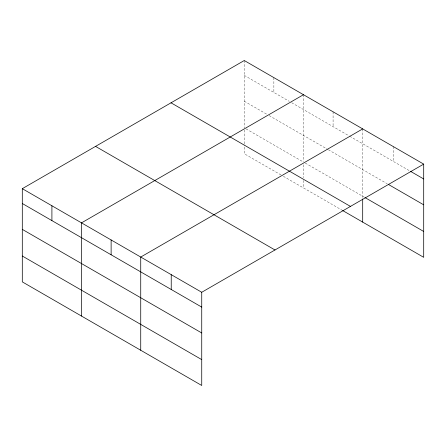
<?xml version="1.0" encoding="UTF-8"?>
<svg xmlns="http://www.w3.org/2000/svg" width="446" height="446" viewBox="0 0 446 446"><rect width="100%" height="100%" fill="white"/><g stroke="black" fill="none" stroke-linecap="round" stroke-linejoin="round"><path stroke-width="0.33" stroke-dasharray="2.23 1.67" d="M244.263 75.357L289.264 101.342M291.634 102.708L349.073 135.868M349.664 136.214L409.941 171.013M244.263 101.22L266.764 114.215M269.133 115.581L327.754 149.427M328.345 149.767L387.212 183.752M246.041 128.894L303.475 162.054M305.254 163.08L364.488 197.277M280.974 174.927L244.263 153.731L244.263 144.883M283.344 176.293L341.965 210.138M393.194 146.511L393.194 161.346M362.693 128.9L362.693 197.6M333.084 111.807L333.084 126.642M303.475 94.714L303.475 161.374M303.475 164.775L303.475 177.709M303.475 180.429L303.475 187.917M273.872 77.615L273.872 92.456M244.263 60.522L244.263 127.868M244.263 129.909L244.263 144.203"/><path stroke-width="0.67" d="M423.7 164.122L244.263 60.522L22.3 188.675L22.3 281.878L201.737 385.478L201.737 292.269L423.7 164.122L423.7 257.325L342.556 210.479M303.475 94.714L81.512 222.861L81.512 316.063M362.693 128.9L140.73 257.047L140.73 350.255M410.543 171.359L423.7 178.958M388.41 184.443L423.7 204.82M365.084 197.623L423.7 231.463M171.013 102.814L350.45 206.409M95.55 146.383L274.987 249.983M22.3 188.675L201.737 292.269M22.3 203.51L201.737 307.104M22.3 229.372L201.737 332.967M22.3 256.015L201.737 359.615M362.693 198.966L362.693 222.102M171.231 274.658L171.231 289.493M111.121 239.954L111.121 254.789M51.909 205.768L51.909 220.603"/></g></svg>
